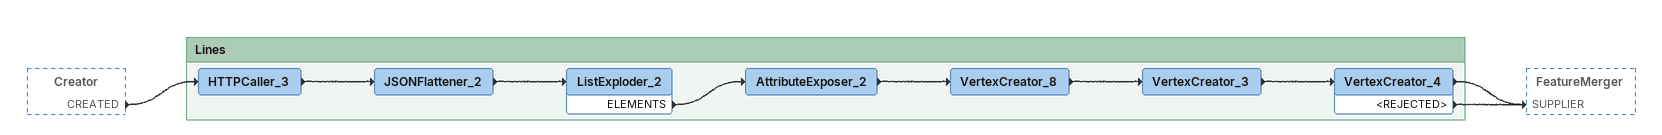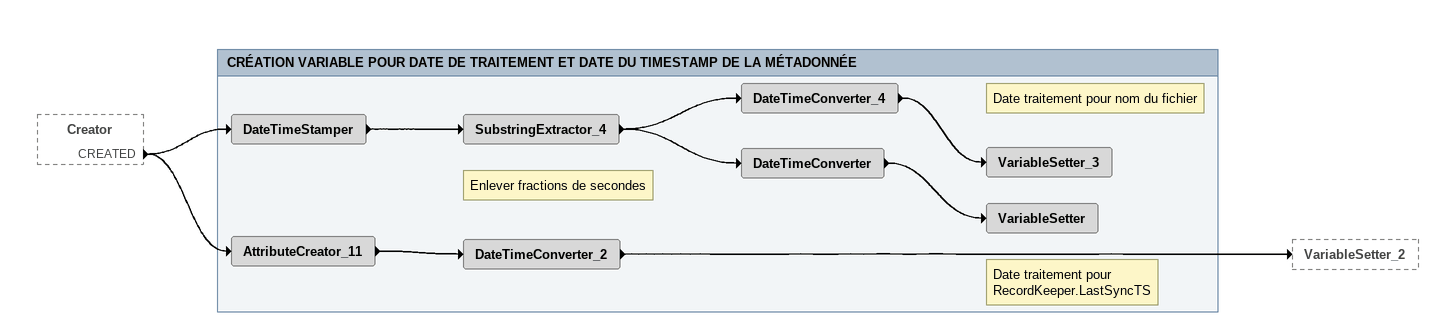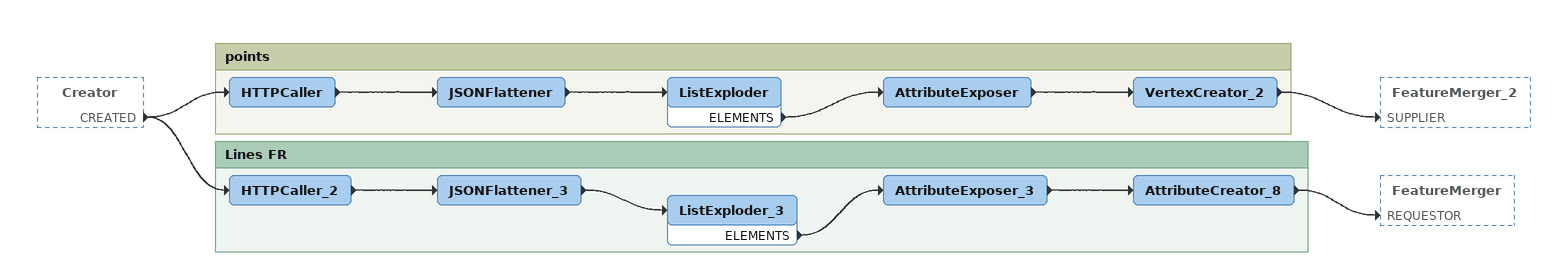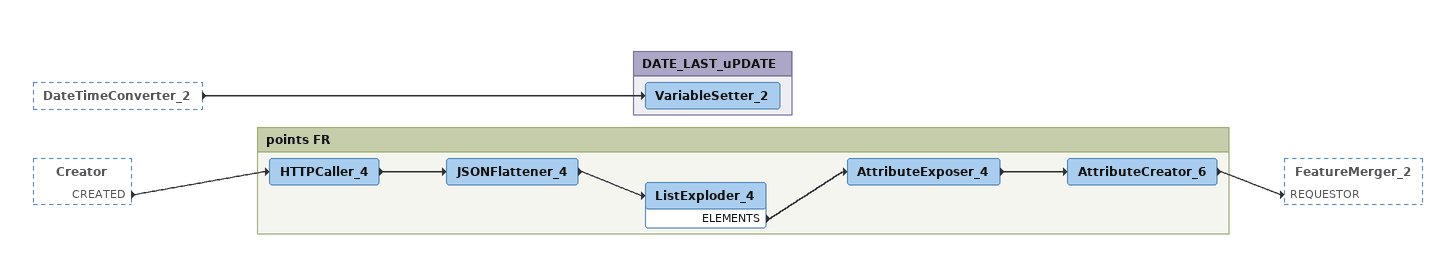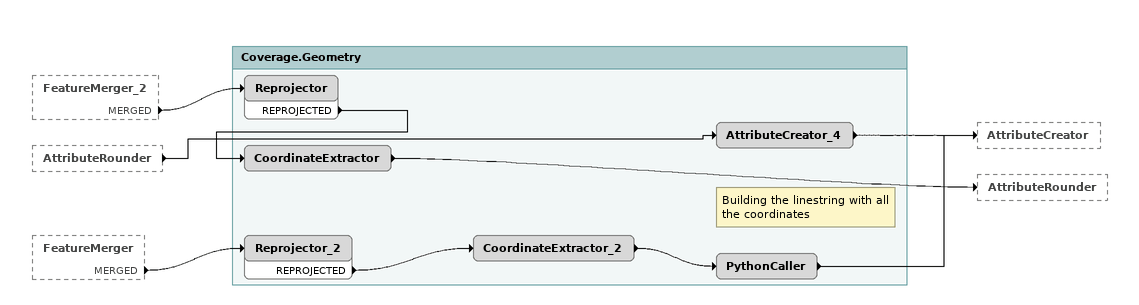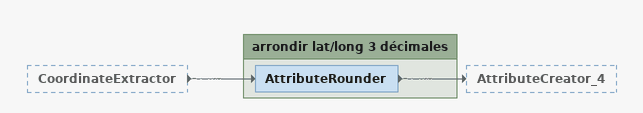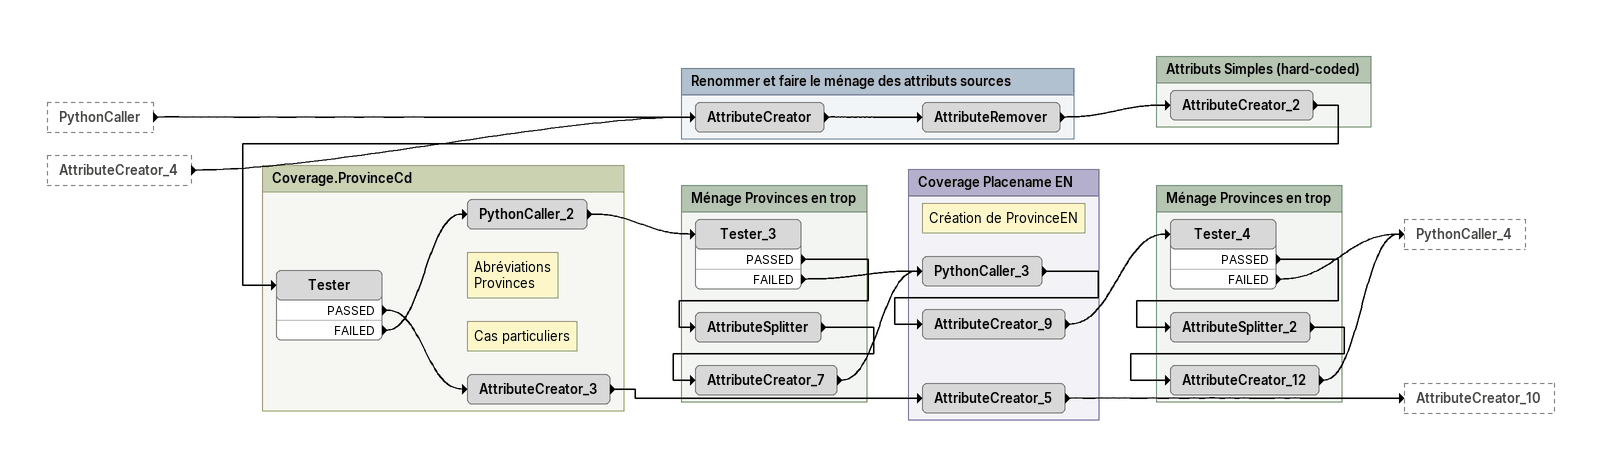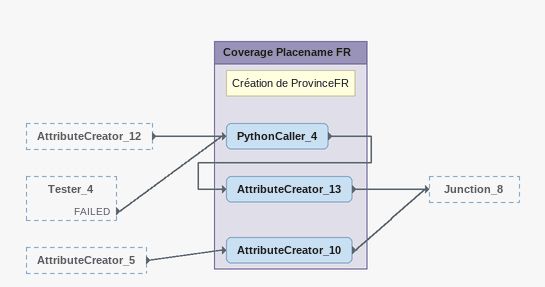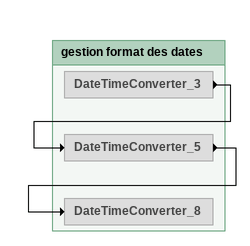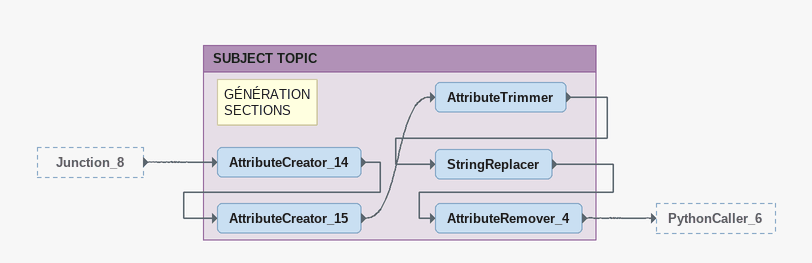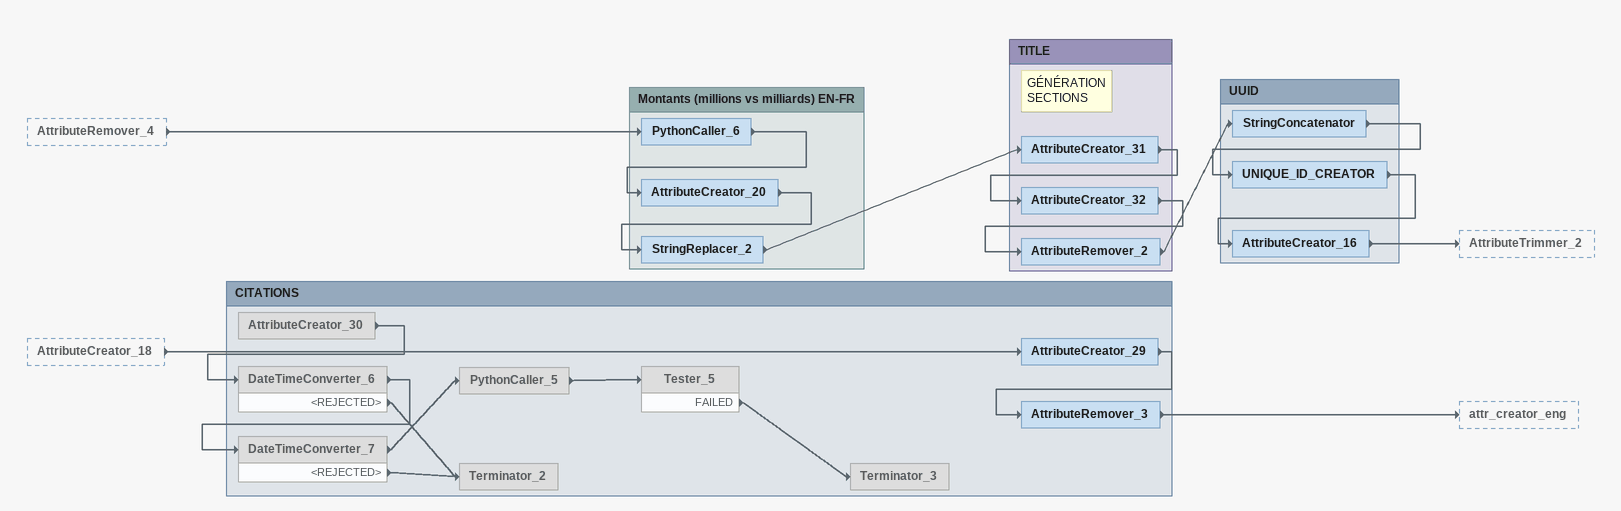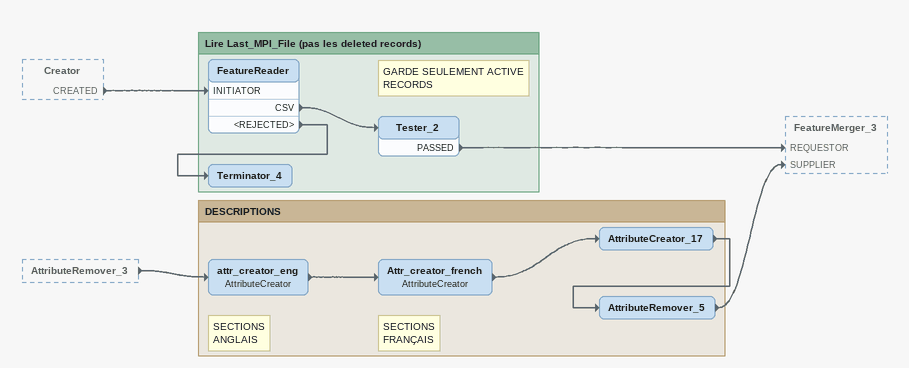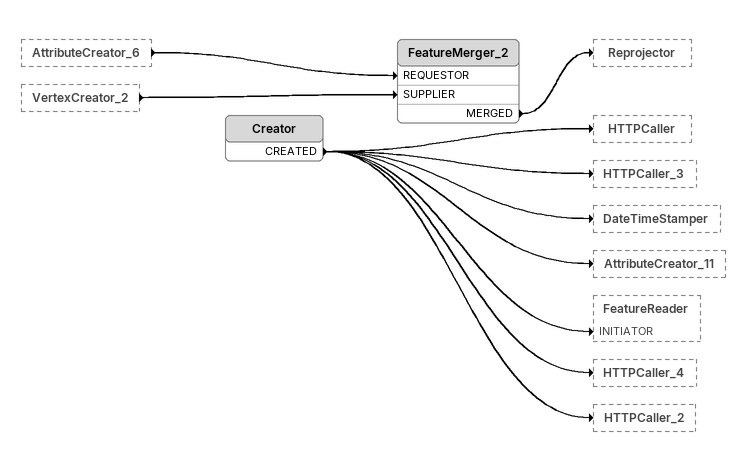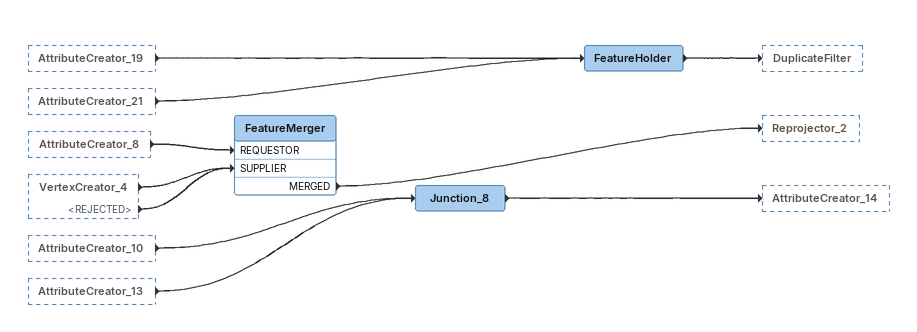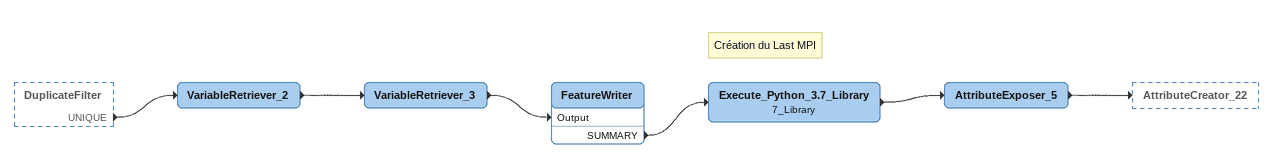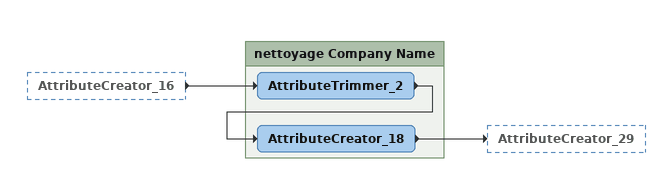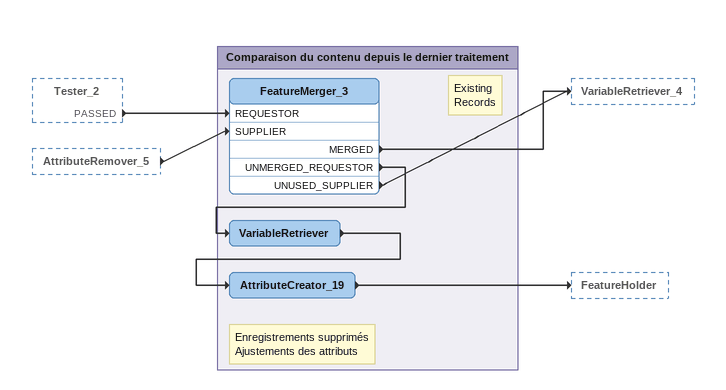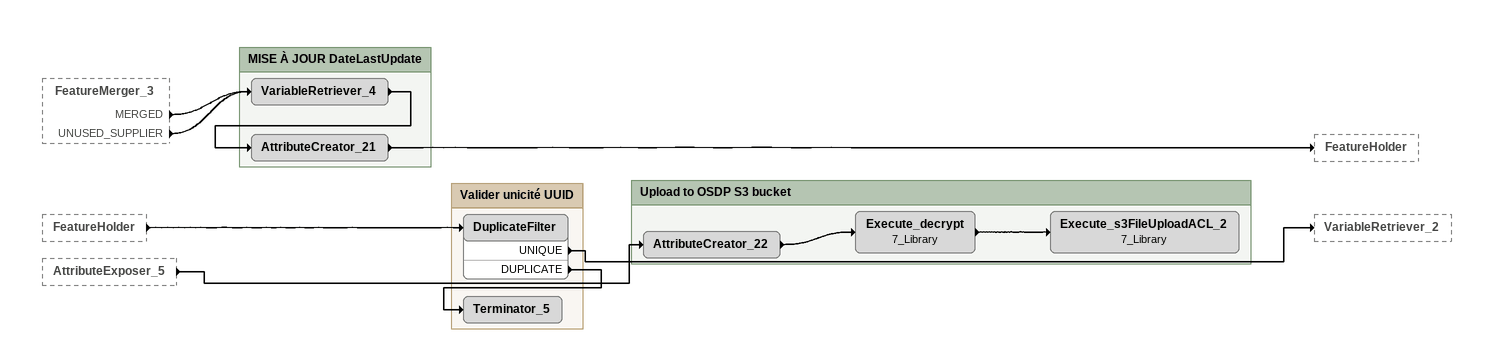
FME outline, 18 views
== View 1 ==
Creator [outside]
    CREATED -> HTTPCaller_3

Bookmark: Lines
HTTPCaller_3
    -> JSONFlattener_2
JSONFlattener_2
    -> ListExploder_2
ListExploder_2
    ELEMENTS -> AttributeExposer_2
AttributeExposer_2
    -> VertexCreator_8
VertexCreator_8
    -> VertexCreator_3
VertexCreator_3
    -> VertexCreator_4
VertexCreator_4
    -> FeatureMerger [SUPPLIER]
    <REJECTED> -> FeatureMerger [SUPPLIER]

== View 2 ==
Creator [outside]
    CREATED -> DateTimeStamper
    CREATED -> AttributeCreator_11

Bookmark: CRÉATION VARIABLE POUR DATE DE TRAITEMENT ET DATE DU TIMESTAMP DE LA MÉTADONNÉE
DateTimeStamper
    -> SubstringExtractor_4
Note: Enlever fractions de secondes
SubstringExtractor_4
    -> DateTimeConverter
    -> DateTimeConverter_4
DateTimeConverter_4
    -> VariableSetter_3
Note: Date traitement pour nom du fichier
VariableSetter_3
DateTimeConverter
    -> VariableSetter
Note: Date traitement pour / RecordKeeper.LastSyncTS
VariableSetter
AttributeCreator_11
    -> DateTimeConverter_2
DateTimeConverter_2
    -> VariableSetter_2

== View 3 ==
Creator [outside]
    CREATED -> HTTPCaller
    CREATED -> HTTPCaller_2

Bookmark: points
HTTPCaller
    -> JSONFlattener
JSONFlattener
    -> ListExploder
ListExploder
    ELEMENTS -> AttributeExposer
AttributeExposer
    -> VertexCreator_2
VertexCreator_2
    -> FeatureMerger_2 [SUPPLIER]

Bookmark: Lines FR
HTTPCaller_2
    -> JSONFlattener_3
JSONFlattener_3
    -> ListExploder_3
ListExploder_3
    ELEMENTS -> AttributeExposer_3
AttributeExposer_3
    -> AttributeCreator_8
AttributeCreator_8
    -> FeatureMerger [REQUESTOR]

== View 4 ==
DateTimeConverter_2 [outside]
    -> VariableSetter_2
Creator [outside]
    CREATED -> HTTPCaller_4

Bookmark: DATE_LAST_uPDATE
VariableSetter_2

Bookmark: points FR
HTTPCaller_4
    -> JSONFlattener_4
JSONFlattener_4
    -> ListExploder_4
ListExploder_4
    ELEMENTS -> AttributeExposer_4
AttributeExposer_4
    -> AttributeCreator_6
AttributeCreator_6
    -> FeatureMerger_2 [REQUESTOR]

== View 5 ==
FeatureMerger_2 [outside]
    MERGED -> Reprojector
AttributeRounder [outside]
    -> AttributeCreator_4
FeatureMerger [outside]
    MERGED -> Reprojector_2

Bookmark: Coverage.Geometry
Reprojector
    REPROJECTED -> CoordinateExtractor
CoordinateExtractor
    -> AttributeRounder
AttributeCreator_4
    -> AttributeCreator
Reprojector_2
    REPROJECTED -> CoordinateExtractor_2
CoordinateExtractor_2
    -> PythonCaller
Note: Building the linestring with all the coordinates
PythonCaller
    -> AttributeCreator

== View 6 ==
CoordinateExtractor [outside]
    -> AttributeRounder

Bookmark: arrondir lat/long 3 décimales
AttributeRounder
    -> AttributeCreator_4

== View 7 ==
PythonCaller [outside]
    -> AttributeCreator
AttributeCreator_4 [outside]
    -> AttributeCreator

Bookmark: Renommer et faire le ménage des attributs sources
AttributeCreator
    -> AttributeRemover
AttributeRemover
    -> AttributeCreator_2

Bookmark: Attributs Simples (hard-coded)
AttributeCreator_2
    -> Tester

Bookmark: Coverage.ProvinceCd
Tester
    PASSED -> AttributeCreator_3
    FAILED -> PythonCaller_2
Note: Abréviations / Provinces
PythonCaller_2
    -> Tester_3
Note: Cas particuliers
AttributeCreator_3
    -> AttributeCreator_5

Bookmark: Ménage Provinces en trop
Tester_3
    PASSED -> AttributeSplitter
    FAILED -> PythonCaller_3
AttributeSplitter
    -> AttributeCreator_7
AttributeCreator_7
    -> PythonCaller_3

Bookmark: Coverage Placename EN
Note: Création de ProvinceEN
PythonCaller_3
    -> AttributeCreator_9
AttributeCreator_9
    -> Tester_4
AttributeCreator_5
    -> AttributeCreator_10

Bookmark: Ménage Provinces en trop
Tester_4
    PASSED -> AttributeSplitter_2
    FAILED -> PythonCaller_4
AttributeSplitter_2
    -> AttributeCreator_12
AttributeCreator_12
    -> PythonCaller_4

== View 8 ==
AttributeCreator_12 [outside]
    -> PythonCaller_4
Tester_4 [outside]
    FAILED -> PythonCaller_4
AttributeCreator_5 [outside]
    -> AttributeCreator_10

Bookmark: Coverage Placename FR
Note: Création de ProvinceFR
PythonCaller_4
    -> AttributeCreator_13
AttributeCreator_13
    -> Junction_8
AttributeCreator_10
    -> Junction_8

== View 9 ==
Bookmark: gestion format des dates
DateTimeConverter_3 [off]
    -> DateTimeConverter_5
DateTimeConverter_5 [off]
    -> DateTimeConverter_8
DateTimeConverter_8 [off]

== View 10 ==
Junction_8 [outside]
    -> AttributeCreator_14

Bookmark: SUBJECT TOPIC
Note: GÉNÉRATION / SECTIONS
AttributeCreator_14
    -> AttributeCreator_15
AttributeCreator_15
    -> AttributeTrimmer
AttributeTrimmer
    -> StringReplacer
StringReplacer
    -> AttributeRemover_4
AttributeRemover_4
    -> PythonCaller_6

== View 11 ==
AttributeRemover_4 [outside]
    -> PythonCaller_6
AttributeCreator_18 [outside]
    -> AttributeCreator_29

Bookmark: Montants (millions vs milliards) EN-FR
PythonCaller_6
    -> AttributeCreator_20
AttributeCreator_20
    -> StringReplacer_2
StringReplacer_2
    -> AttributeCreator_31

Bookmark: TITLE
Note: GÉNÉRATION / SECTIONS
AttributeCreator_31
    -> AttributeCreator_32
AttributeCreator_32
    -> AttributeRemover_2
AttributeRemover_2
    -> StringConcatenator

Bookmark: UUID
StringConcatenator
    -> UNIQUE_ID_CREATOR
UNIQUE_ID_CREATOR
    -> AttributeCreator_16
AttributeCreator_16
    -> AttributeTrimmer_2

Bookmark: CITATIONS
AttributeCreator_29
    -> AttributeRemover_3
AttributeRemover_3
    -> attr_creator_eng
AttributeCreator_30 [off]
    -> DateTimeConverter_6
DateTimeConverter_6 [off]
    -> DateTimeConverter_7
    <REJECTED> -> Terminator_2
DateTimeConverter_7 [off]
    -> PythonCaller_5
    <REJECTED> -> Terminator_2
PythonCaller_5 [off]
    -> Tester_5
Tester_5 [off]
    FAILED -> Terminator_3
Terminator_3 [off]
Terminator_2 [off]

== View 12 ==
Creator [outside]
    CREATED -> FeatureReader [INITIATOR]
AttributeRemover_3 [outside]
    -> attr_creator_eng

Bookmark: Lire Last_MPI_File (pas les deleted records)
FeatureReader
    CSV -> Tester_2
    <REJECTED> -> Terminator_4
Note: GARDE SEULEMENT ACTIVE RECORDS
Tester_2
    PASSED -> FeatureMerger_3 [REQUESTOR]
Terminator_4

Bookmark: DESCRIPTIONS
Note: SECTIONS / ANGLAIS
attr_creator_eng: AttributeCreator
    -> Attr_creator_french
Note: SECTIONS / FRANÇAIS
Attr_creator_french: AttributeCreator
    -> AttributeCreator_17
AttributeCreator_17
    -> AttributeRemover_5
AttributeRemover_5
    -> FeatureMerger_3 [SUPPLIER]

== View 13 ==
AttributeCreator_6 [outside]
    -> FeatureMerger_2 [REQUESTOR]
VertexCreator_2 [outside]
    -> FeatureMerger_2 [SUPPLIER]
Creator
    CREATED -> HTTPCaller
    CREATED -> HTTPCaller_3
    CREATED -> DateTimeStamper
    CREATED -> AttributeCreator_11
    CREATED -> FeatureReader [INITIATOR]
    CREATED -> HTTPCaller_4
    CREATED -> HTTPCaller_2
FeatureMerger_2
    MERGED -> Reprojector

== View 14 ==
AttributeCreator_19 [outside]
    -> FeatureHolder
AttributeCreator_21 [outside]
    -> FeatureHolder
AttributeCreator_8 [outside]
    -> FeatureMerger [REQUESTOR]
VertexCreator_4 [outside]
    -> FeatureMerger [SUPPLIER]
    <REJECTED> -> FeatureMerger [SUPPLIER]
AttributeCreator_10 [outside]
    -> Junction_8
AttributeCreator_13 [outside]
    -> Junction_8
FeatureMerger
    MERGED -> Reprojector_2
Junction_8
    -> AttributeCreator_14
FeatureHolder
    -> DuplicateFilter

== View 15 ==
DuplicateFilter [outside]
    UNIQUE -> VariableRetriever_2
VariableRetriever_2
    -> VariableRetriever_3
VariableRetriever_3
    -> FeatureWriter [Output]
FeatureWriter
    SUMMARY -> Execute_Python_3.7_Library
Note: Création du Last MPI
Execute_Python_3.7_Library: 7_Library
    -> AttributeExposer_5
AttributeExposer_5
    -> AttributeCreator_22

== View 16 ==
AttributeCreator_16 [outside]
    -> AttributeTrimmer_2

Bookmark: nettoyage Company Name
AttributeTrimmer_2
    -> AttributeCreator_18
AttributeCreator_18
    -> AttributeCreator_29

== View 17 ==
Tester_2 [outside]
    PASSED -> FeatureMerger_3 [REQUESTOR]
AttributeRemover_5 [outside]
    -> FeatureMerger_3 [SUPPLIER]

Bookmark: Comparaison du contenu depuis le dernier traitement
Note: Existing / Records
FeatureMerger_3
    MERGED -> VariableRetriever_4
    UNMERGED_REQUESTOR -> VariableRetriever
    UNUSED_SUPPLIER -> VariableRetriever_4
VariableRetriever
    -> AttributeCreator_19
Note: Enregistrements supprimés / Ajustements des attributs
AttributeCreator_19
    -> FeatureHolder

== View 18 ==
FeatureMerger_3 [outside]
    MERGED -> VariableRetriever_4
    UNUSED_SUPPLIER -> VariableRetriever_4
FeatureHolder [outside]
    -> DuplicateFilter
AttributeExposer_5 [outside]
    -> AttributeCreator_22

Bookmark: MISE À JOUR DateLastUpdate
VariableRetriever_4
    -> AttributeCreator_21
AttributeCreator_21
    -> FeatureHolder

Bookmark: Valider unicité UUID
DuplicateFilter
    UNIQUE -> VariableRetriever_2
    DUPLICATE -> Terminator_5
Terminator_5

Bookmark: Upload to OSDP S3 bucket
AttributeCreator_22
    -> Execute_decrypt
Execute_decrypt: 7_Library
    -> Execute_s3FileUploadACL_2
Execute_s3FileUploadACL_2: 7_Library
